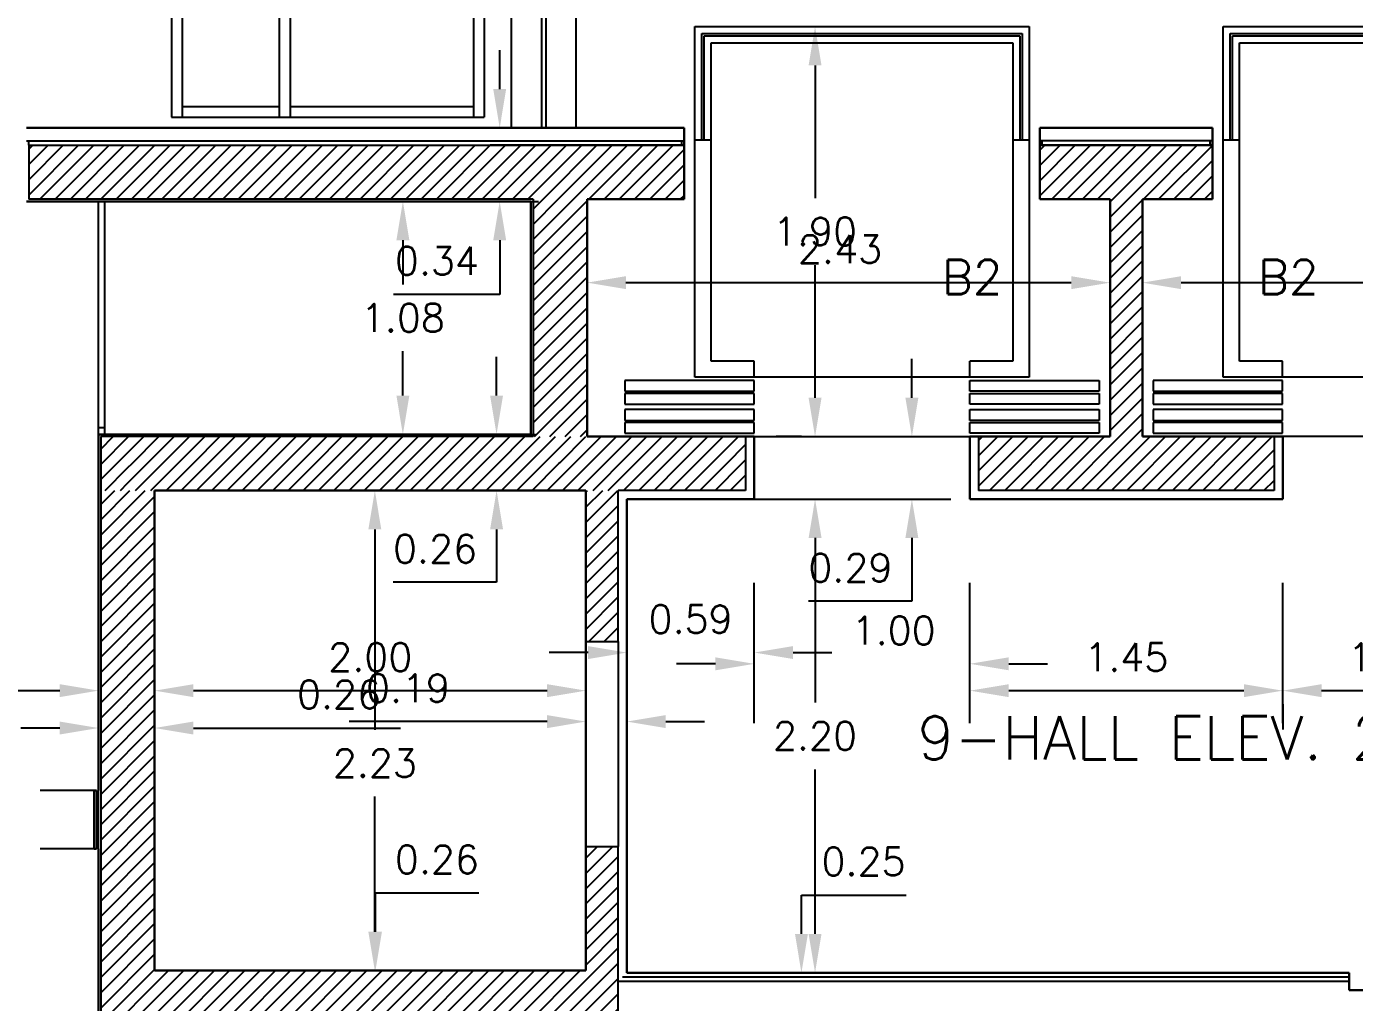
# Model space of a CAD drawing. Extents: x 19.8 to 90.6, y 5.5 to 74.
# Drawn here: x 26.48 to 32.63, y 39.54 to 44.06 of the extents above; entities that cross this region are included whole.
import ezdxf

# ---------------------------------------------------------------- set-up
doc = ezdxf.new("R2010")
doc.units = 0
doc.header["$MEASUREMENT"] = 0
for name, pattern in [('1st floor plan$0$Hidden', [0.375, 0.25, -0.125]), ('Default', [0]), ('Solid', [0])]:
    doc.linetypes.add(name, pattern=pattern)
doc.layers.get('DEFPOINTS').update_dxf_attribs({"linetype": 'Solid'})
for name, color, linetype in [('1st floor plan$0$1FIN', 15, 'Continuous'), ('1st floor plan$0$2FIN', 7, 'Continuous'), ('1st floor plan$0$ESTR', 92, 'Continuous'), ('1st floor plan$0$FAC', 142, 'Continuous'), ('1st floor plan$0$Hatch', 15, 'Continuous'), ('Dimensions (COTAS)', 212, 'Solid'), ('Text O', 212, 'Default'), ('VAO', 132, 'Default'), ('Xref_Plan', 7, 'Continuous')]:
    doc.layers.add(name, color=color, linetype=linetype)
doc.layers.add('1st floor plan$0$Partitions', color=7, linetype='Continuous', lineweight=30)
doc.styles.add('Simplex', font='SIMPLEX.SHX')
doc.dimstyles.get("Standard").update_dxf_attribs({"dimtxt": 0.13, "dimasz": 0.18, "dimexe": 0.18, "dimexo": 0.0625, "dimgap": 0.09, "dimtad": 1, "dimtih": 1, "dimtoh": 1, "dimzin": 0, "dimdsep": 46, "dimtxsty": 'Simplex', "dimcen": 0.09, "dimadec": 0, "dimazin": 0, "dimtfac": 1, "dimtofl": 0, "dimtmove": 0, "dimatfit": 3, "dimfxl": 1, "dimtolj": 1, "dimtzin": 0, "dimarcsym": 0})

# ---------------------------------------------------------------- blocks, each defined once
blk = doc.blocks.new('L')
at = {"color": 0}
blk.add_line((0, 0.15), (0, -0.5), dxfattribs=at)
blk = doc.blocks.new('*D104')
at = {"layer": 'DEFPOINTS', "color": 0}
for p in [(30.1337, 42.1621), (29.7764, 41.8721), (30.5827, 41.8721)]:
    blk.add_point(p, dxfattribs=at)
at = {"layer": 'Dimensions (COTAS)', "color": 0, "lineweight": -2}
for p, q in [((30.5827, 42.3421), (30.5827, 42.5221)), ((30.1962, 42.1621), (30.7627, 42.1621)), ((29.8389, 41.8721), (30.7627, 41.8721)), ((30.5827, 41.6921), (30.5827, 41.3992)), ((30.5827, 41.3992), (30.1027, 41.3992))]:
    blk.add_line(p, q, dxfattribs=at)
at = {"layer": 'Dimensions (COTAS)', "color": 0}
for points in [[(30.5527, 42.3421), (30.6127, 42.3421), (30.5827, 42.1621)], [(30.5527, 41.6921), (30.6127, 41.6921), (30.5827, 41.8721)]]:
    blk.add_solid(points, dxfattribs=at)
at = {"layer": 'Dimensions (COTAS)', "color": 0, "insert": (30.2977, 41.5542), "char_height": 0.13, "attachment_point": 5, "style": 'Simplex'}
blk.add_mtext('\\A1;0.29', dxfattribs=at)
blk = doc.blocks.new('*D107')
at = {"layer": 'DEFPOINTS', "color": 0}
for p in [(28.2223, 41.9121), (28.0923, 39.6871), (28.2223, 39.6871)]:
    blk.add_point(p, dxfattribs=at)
at = {"layer": 'Dimensions (COTAS)', "color": 0, "lineweight": -2}
for p, q in [((28.1598, 41.9121), (27.9123, 41.9121)), ((28.0923, 41.7321), (28.0923, 40.8033)), ((28.0923, 39.8671), (28.0923, 40.4933)), ((28.1598, 39.6871), (27.9123, 39.6871))]:
    blk.add_line(p, q, dxfattribs=at)
at = {"layer": 'Dimensions (COTAS)', "color": 0}
for points in [[(28.0623, 41.7321), (28.1223, 41.7321), (28.0923, 41.9121)], [(28.0623, 39.8671), (28.1223, 39.8671), (28.0923, 39.6871)]]:
    blk.add_solid(points, dxfattribs=at)
at = {"layer": 'Dimensions (COTAS)', "color": 0, "insert": (28.0923, 40.6483), "char_height": 0.13, "attachment_point": 5, "style": 'Simplex'}
blk.add_mtext('\\A1;2.23', dxfattribs=at)
blk = doc.blocks.new('*D108')
at = {"layer": 'DEFPOINTS', "color": 0}
for p in [(29.7764, 41.8721), (30.1337, 39.6771), (30.1337, 39.6771)]:
    blk.add_point(p, dxfattribs=at)
at = {"layer": 'Dimensions (COTAS)', "color": 0, "lineweight": -2}
for p, q in [((29.8389, 41.8721), (30.3137, 41.8721)), ((30.1337, 41.6921), (30.1337, 40.9296)), ((30.1337, 39.8571), (30.1337, 40.6196)), ((30.0712, 39.6771), (29.9537, 39.6771))]:
    blk.add_line(p, q, dxfattribs=at)
at = {"layer": 'Dimensions (COTAS)', "color": 0}
for points in [[(30.1037, 41.6921), (30.1637, 41.6921), (30.1337, 41.8721)], [(30.1037, 39.8571), (30.1637, 39.8571), (30.1337, 39.6771)]]:
    blk.add_solid(points, dxfattribs=at)
at = {"layer": 'Dimensions (COTAS)', "color": 0, "insert": (30.1337, 40.7746), "char_height": 0.13, "attachment_point": 5, "style": 'Simplex'}
blk.add_mtext('\\A1;2.20', dxfattribs=at)
blk = doc.blocks.new('*D115')
at = {"layer": 'DEFPOINTS', "color": 0}
for p in [(29.8519, 41.161), (29.261, 40.9845), (29.8519, 40.9845)]:
    blk.add_point(p, dxfattribs=at)
at = {"layer": 'Dimensions (COTAS)', "color": 0, "lineweight": -2}
for p, q in [((29.261, 41.047), (29.261, 41.341)), ((29.8519, 41.047), (29.8519, 41.341)), ((29.081, 41.161), (28.901, 41.161)), ((30.0319, 41.161), (30.2119, 41.161))]:
    blk.add_line(p, q, dxfattribs=at)
at = {"layer": 'Dimensions (COTAS)', "color": 0}
for points in [[(29.081, 41.191), (29.081, 41.131), (29.261, 41.161)], [(30.0319, 41.191), (30.0319, 41.131), (29.8519, 41.161)]]:
    blk.add_solid(points, dxfattribs=at)
at = {"layer": 'Dimensions (COTAS)', "color": 0, "insert": (29.5564, 41.316), "char_height": 0.13, "attachment_point": 5, "style": 'Simplex'}
blk.add_mtext('\\A1;0.59', dxfattribs=at)
blk = doc.blocks.new('*D118')
at = {"layer": 'DEFPOINTS', "color": 0}
for p in [(29.071, 40.9845), (29.261, 40.9845), (29.261, 40.8411)]:
    blk.add_point(p, dxfattribs=at)
at = {"layer": 'Dimensions (COTAS)', "color": 0, "lineweight": -2}
for p, q in [((29.071, 40.922), (29.071, 40.6611)), ((29.261, 40.922), (29.261, 40.6611)), ((28.891, 40.8411), (27.9734, 40.8411)), ((29.441, 40.8411), (29.621, 40.8411))]:
    blk.add_line(p, q, dxfattribs=at)
at = {"layer": 'Dimensions (COTAS)', "color": 0}
for points in [[(28.891, 40.8711), (28.891, 40.8111), (29.071, 40.8411)], [(29.441, 40.8711), (29.441, 40.8111), (29.261, 40.8411)]]:
    blk.add_solid(points, dxfattribs=at)
at = {"layer": 'Dimensions (COTAS)', "color": 0, "insert": (28.246, 40.9961), "char_height": 0.13, "attachment_point": 5, "style": 'Simplex'}
blk.add_mtext('\\A1;0.19', dxfattribs=at)
blk = doc.blocks.new('*D123')
at = {"layer": 'DEFPOINTS', "color": 0}
for p in [(25.596, 40.9845), (26.811, 40.9845), (26.811, 40.9845)]:
    blk.add_point(p, dxfattribs=at)
at = {"layer": 'Dimensions (COTAS)', "color": 0, "lineweight": -2}
for p, q in [((25.596, 41.047), (25.596, 41.1645)), ((26.811, 41.047), (26.811, 41.1645)), ((25.776, 40.9845), (26.631, 40.9845))]:
    blk.add_line(p, q, dxfattribs=at)
at = {"layer": 'Dimensions (COTAS)', "color": 0}
for points in [[(25.776, 41.0145), (25.776, 40.9545), (25.596, 40.9845)], [(26.631, 41.0145), (26.631, 40.9545), (26.811, 40.9845)]]:
    blk.add_solid(points, dxfattribs=at)
at = {"layer": 'Dimensions (COTAS)', "color": 0, "insert": (26.2035, 41.1395), "char_height": 0.13, "attachment_point": 5, "style": 'Simplex'}
blk.add_mtext('\\A1;1.22', dxfattribs=at)
blk = doc.blocks.new('*D127')
at = {"layer": 'DEFPOINTS', "color": 0}
for p in [(28.2223, 39.6871), (28.0951, 39.4271), (28.2223, 39.4271)]:
    blk.add_point(p, dxfattribs=at)
at = {"layer": 'Dimensions (COTAS)', "color": 0, "lineweight": -2}
for p, q in [((28.0951, 39.8671), (28.0951, 40.0471)), ((28.0951, 40.0471), (28.5751, 40.0471)), ((28.1598, 39.6871), (27.9151, 39.6871)), ((28.1598, 39.4271), (27.9151, 39.4271)), ((28.0951, 39.2471), (28.0951, 39.0671))]:
    blk.add_line(p, q, dxfattribs=at)
at = {"layer": 'Dimensions (COTAS)', "color": 0}
for points in [[(28.0651, 39.8671), (28.1251, 39.8671), (28.0951, 39.6871)], [(28.0651, 39.2471), (28.1251, 39.2471), (28.0951, 39.4271)]]:
    blk.add_solid(points, dxfattribs=at)
at = {"layer": 'Dimensions (COTAS)', "color": 0, "insert": (28.3801, 40.2021), "char_height": 0.13, "attachment_point": 5, "style": 'Simplex'}
blk.add_mtext('\\A1;0.26', dxfattribs=at)
blk = doc.blocks.new('*D129')
at = {"layer": 'DEFPOINTS', "color": 0}
for p in [(27.071, 40.9845), (29.071, 40.9845), (29.071, 40.9845)]:
    blk.add_point(p, dxfattribs=at)
at = {"layer": 'Dimensions (COTAS)', "color": 0, "lineweight": -2}
for p, q in [((27.071, 41.047), (27.071, 41.1645)), ((29.071, 41.047), (29.071, 41.1645)), ((27.251, 40.9845), (28.891, 40.9845))]:
    blk.add_line(p, q, dxfattribs=at)
at = {"layer": 'Dimensions (COTAS)', "color": 0}
for points in [[(27.251, 41.0145), (27.251, 40.9545), (27.071, 40.9845)], [(28.891, 41.0145), (28.891, 40.9545), (29.071, 40.9845)]]:
    blk.add_solid(points, dxfattribs=at)
at = {"layer": 'Dimensions (COTAS)', "color": 0, "insert": (28.071, 41.1395), "char_height": 0.13, "attachment_point": 5, "style": 'Simplex'}
blk.add_mtext('\\A1;2.00', dxfattribs=at)
blk = doc.blocks.new('*D130')
at = {"layer": 'DEFPOINTS', "color": 0}
for p in [(26.811, 40.9845), (27.071, 40.9845), (27.071, 40.8113)]:
    blk.add_point(p, dxfattribs=at)
at = {"layer": 'Dimensions (COTAS)', "color": 0, "lineweight": -2}
for p, q in [((26.811, 40.922), (26.811, 40.6313)), ((27.071, 40.922), (27.071, 40.6313)), ((26.631, 40.8113), (26.451, 40.8113)), ((27.251, 40.8113), (28.211, 40.8113))]:
    blk.add_line(p, q, dxfattribs=at)
at = {"layer": 'Dimensions (COTAS)', "color": 0}
for points in [[(26.631, 40.8413), (26.631, 40.7813), (26.811, 40.8113)], [(27.251, 40.8413), (27.251, 40.7813), (27.071, 40.8113)]]:
    blk.add_solid(points, dxfattribs=at)
at = {"layer": 'Dimensions (COTAS)', "color": 0, "insert": (27.926, 40.9663), "char_height": 0.13, "attachment_point": 5, "style": 'Simplex'}
blk.add_mtext('\\A1;0.26', dxfattribs=at)
blk = doc.blocks.new('*D134')
at = {"layer": 'DEFPOINTS', "color": 0}
for p in [(30.8519, 40.9845), (32.3023, 40.9845), (32.3023, 40.9845)]:
    blk.add_point(p, dxfattribs=at)
at = {"layer": 'Dimensions (COTAS)', "color": 0, "lineweight": -2}
for p, q in [((30.8519, 41.047), (30.8519, 41.1645)), ((31.0319, 40.9845), (32.1223, 40.9845)), ((32.3023, 40.922), (32.3023, 40.8045))]:
    blk.add_line(p, q, dxfattribs=at)
at = {"layer": 'Dimensions (COTAS)', "color": 0}
for points in [[(31.0319, 41.0145), (31.0319, 40.9545), (30.8519, 40.9845)], [(32.1223, 41.0145), (32.1223, 40.9545), (32.3023, 40.9845)]]:
    blk.add_solid(points, dxfattribs=at)
at = {"layer": 'Dimensions (COTAS)', "color": 0, "insert": (31.5771, 41.1395), "char_height": 0.13, "attachment_point": 5, "style": 'Simplex'}
blk.add_mtext('\\A1;1.45', dxfattribs=at)
blk = doc.blocks.new('*D136')
at = {"layer": 'DEFPOINTS', "color": 0}
for p in [(30.1337, 39.6771), (30.0705, 39.4271), (30.1337, 39.4271)]:
    blk.add_point(p, dxfattribs=at)
at = {"layer": 'Dimensions (COTAS)', "color": 0, "lineweight": -2}
for p, q in [((30.0705, 39.8571), (30.0705, 40.0371)), ((30.0705, 40.0371), (30.5566, 40.0371)), ((30.0712, 39.6771), (29.8905, 39.6771)), ((30.0712, 39.4271), (29.8905, 39.4271)), ((30.0705, 39.2471), (30.0705, 39.0671))]:
    blk.add_line(p, q, dxfattribs=at)
at = {"layer": 'Dimensions (COTAS)', "color": 0}
for points in [[(30.0405, 39.8571), (30.1005, 39.8571), (30.0705, 39.6771)], [(30.0405, 39.2471), (30.1005, 39.2471), (30.0705, 39.4271)]]:
    blk.add_solid(points, dxfattribs=at)
at = {"layer": 'Dimensions (COTAS)', "color": 0, "insert": (30.3585, 40.1921), "char_height": 0.13, "attachment_point": 5, "style": 'Simplex'}
blk.add_mtext('\\A1;0.25', dxfattribs=at)
blk = doc.blocks.new('*D138')
at = {"layer": 'DEFPOINTS', "color": 0}
for p in [(30.8519, 41.1089), (29.8519, 40.9845), (30.8519, 40.9845)]:
    blk.add_point(p, dxfattribs=at)
at = {"layer": 'Dimensions (COTAS)', "color": 0, "lineweight": -2}
for p, q in [((29.8519, 41.047), (29.8519, 41.2889)), ((30.8519, 41.047), (30.8519, 41.2889)), ((29.6719, 41.1089), (29.4919, 41.1089)), ((31.0319, 41.1089), (31.2119, 41.1089))]:
    blk.add_line(p, q, dxfattribs=at)
at = {"layer": 'Dimensions (COTAS)', "color": 0}
for points in [[(29.6719, 41.1389), (29.6719, 41.0789), (29.8519, 41.1089)], [(31.0319, 41.1389), (31.0319, 41.0789), (30.8519, 41.1089)]]:
    blk.add_solid(points, dxfattribs=at)
at = {"layer": 'Dimensions (COTAS)', "color": 0, "insert": (30.4979, 41.2639), "char_height": 0.13, "attachment_point": 5, "style": 'Simplex'}
blk.add_mtext('\\A1;1.00', dxfattribs=at)
blk = doc.blocks.new('*D140')
at = {"layer": 'DEFPOINTS', "color": 0}
for p in [(32.3023, 40.9845), (33.298, 40.9845), (33.298, 40.9845)]:
    blk.add_point(p, dxfattribs=at)
at = {"layer": 'Dimensions (COTAS)', "color": 0, "lineweight": -2}
for p, q in [((32.3023, 41.047), (32.3023, 41.1645)), ((32.4823, 40.9845), (33.118, 40.9845)), ((33.298, 40.922), (33.298, 40.8045))]:
    blk.add_line(p, q, dxfattribs=at)
at = {"layer": 'Dimensions (COTAS)', "color": 0}
for points in [[(32.4823, 41.0145), (32.4823, 40.9545), (32.3023, 40.9845)], [(33.118, 41.0145), (33.118, 40.9545), (33.298, 40.9845)]]:
    blk.add_solid(points, dxfattribs=at)
at = {"layer": 'Dimensions (COTAS)', "color": 0, "insert": (32.8001, 41.1395), "char_height": 0.13, "attachment_point": 5, "style": 'Simplex'}
blk.add_mtext('\\A1;1.00', dxfattribs=at)
blk = doc.blocks.new('*D152')
at = {"layer": 'DEFPOINTS', "color": 0}
for p in [(31.5014, 42.8754), (29.0764, 42.7454), (31.5014, 42.7454)]:
    blk.add_point(p, dxfattribs=at)
at = {"layer": 'Dimensions (COTAS)', "color": 0, "lineweight": -2}
for p, q in [((29.0764, 42.8079), (29.0764, 43.0554)), ((31.5014, 42.8079), (31.5014, 43.0554)), ((29.2564, 42.8754), (31.3214, 42.8754))]:
    blk.add_line(p, q, dxfattribs=at)
at = {"layer": 'Dimensions (COTAS)', "color": 0}
for points in [[(29.2564, 42.9054), (29.2564, 42.8454), (29.0764, 42.8754)], [(31.3214, 42.9054), (31.3214, 42.8454), (31.5014, 42.8754)]]:
    blk.add_solid(points, dxfattribs=at)
at = {"layer": 'Dimensions (COTAS)', "color": 0, "insert": (30.2497, 43.0304), "char_height": 0.13, "attachment_point": 5, "style": 'Simplex'}
blk.add_mtext('\\A1;2.43', dxfattribs=at)
blk = doc.blocks.new('*D157')
at = {"layer": 'DEFPOINTS', "color": 0}
for p in [(28.2223, 43.5921), (28.2223, 43.2521), (28.6713, 43.2521)]:
    blk.add_point(p, dxfattribs=at)
at = {"layer": 'Dimensions (COTAS)', "color": 0, "lineweight": -2}
for p, q in [((28.6713, 43.7721), (28.6713, 43.9521)), ((28.2848, 43.5921), (28.8513, 43.5921)), ((28.2848, 43.2521), (28.8513, 43.2521)), ((28.6713, 43.0721), (28.6713, 42.8209)), ((28.6713, 42.8209), (28.1789, 42.8209))]:
    blk.add_line(p, q, dxfattribs=at)
at = {"layer": 'Dimensions (COTAS)', "color": 0}
for points in [[(28.6413, 43.7721), (28.7013, 43.7721), (28.6713, 43.5921)], [(28.6413, 43.0721), (28.7013, 43.0721), (28.6713, 43.2521)]]:
    blk.add_solid(points, dxfattribs=at)
at = {"layer": 'Dimensions (COTAS)', "color": 0, "insert": (28.3801, 42.9759), "char_height": 0.13, "attachment_point": 5, "style": 'Simplex'}
blk.add_mtext('\\A1;0.34', dxfattribs=at)
blk = doc.blocks.new('*D158')
at = {"layer": 'DEFPOINTS', "color": 0}
for p in [(28.2223, 43.2521), (28.2223, 42.1721), (28.2223, 42.1721)]:
    blk.add_point(p, dxfattribs=at)
at = {"layer": 'Dimensions (COTAS)', "color": 0, "lineweight": -2}
for p, q in [((28.2848, 43.2521), (28.4023, 43.2521)), ((28.2223, 43.0721), (28.2223, 42.8671)), ((28.2223, 42.3521), (28.2223, 42.5571)), ((28.1598, 42.1721), (28.0423, 42.1721))]:
    blk.add_line(p, q, dxfattribs=at)
at = {"layer": 'Dimensions (COTAS)', "color": 0}
for points in [[(28.1923, 43.0721), (28.2523, 43.0721), (28.2223, 43.2521)], [(28.1923, 42.3521), (28.2523, 42.3521), (28.2223, 42.1721)]]:
    blk.add_solid(points, dxfattribs=at)
at = {"layer": 'Dimensions (COTAS)', "color": 0, "insert": (28.2223, 42.7121), "char_height": 0.13, "attachment_point": 5, "style": 'Simplex'}
blk.add_mtext('\\A1;1.08', dxfattribs=at)
blk = doc.blocks.new('*D159')
at = {"layer": 'DEFPOINTS', "color": 0}
for p in [(28.2223, 42.1721), (28.2223, 41.9121), (28.6568, 41.9121)]:
    blk.add_point(p, dxfattribs=at)
at = {"layer": 'Dimensions (COTAS)', "color": 0, "lineweight": -2}
for p, q in [((28.6568, 42.3521), (28.6568, 42.5321)), ((28.2848, 42.1721), (28.8368, 42.1721)), ((28.2848, 41.9121), (28.8368, 41.9121)), ((28.6568, 41.7321), (28.6568, 41.4871)), ((28.6568, 41.4871), (28.1768, 41.4871))]:
    blk.add_line(p, q, dxfattribs=at)
at = {"layer": 'Dimensions (COTAS)', "color": 0}
for points in [[(28.6268, 42.3521), (28.6868, 42.3521), (28.6568, 42.1721)], [(28.6268, 41.7321), (28.6868, 41.7321), (28.6568, 41.9121)]]:
    blk.add_solid(points, dxfattribs=at)
at = {"layer": 'Dimensions (COTAS)', "color": 0, "insert": (28.3718, 41.6421), "char_height": 0.13, "attachment_point": 5, "style": 'Simplex'}
blk.add_mtext('\\A1;0.26', dxfattribs=at)
blk = doc.blocks.new('*D164')
at = {"layer": 'DEFPOINTS', "color": 0}
for p in [(34.0264, 42.8754), (31.6514, 42.7454), (34.0264, 42.7454)]:
    blk.add_point(p, dxfattribs=at)
at = {"layer": 'Dimensions (COTAS)', "color": 0, "lineweight": -2}
for p, q in [((31.6514, 42.8079), (31.6514, 43.0554)), ((34.0264, 42.8079), (34.0264, 43.0554)), ((31.8314, 42.8754), (33.8464, 42.8754))]:
    blk.add_line(p, q, dxfattribs=at)
at = {"layer": 'Dimensions (COTAS)', "color": 0}
for points in [[(31.8314, 42.9054), (31.8314, 42.8454), (31.6514, 42.8754)], [(33.8464, 42.9054), (33.8464, 42.8454), (34.0264, 42.8754)]]:
    blk.add_solid(points, dxfattribs=at)
at = {"layer": 'Dimensions (COTAS)', "color": 0, "insert": (32.8747, 43.0304), "char_height": 0.13, "attachment_point": 5, "style": 'Simplex'}
blk.add_mtext('\\A1;2.38', dxfattribs=at)
blk = doc.blocks.new('*D165')
at = {"layer": 'DEFPOINTS', "color": 0}
for p in [(30.1337, 44.0621), (30.1337, 42.1621), (30.1337, 42.1621)]:
    blk.add_point(p, dxfattribs=at)
at = {"layer": 'Dimensions (COTAS)', "color": 0, "lineweight": -2}
for p, q in [((30.1962, 44.0621), (30.3137, 44.0621)), ((30.1337, 43.8821), (30.1337, 43.2671)), ((30.1337, 42.3421), (30.1337, 42.9571)), ((30.0712, 42.1621), (29.9537, 42.1621))]:
    blk.add_line(p, q, dxfattribs=at)
at = {"layer": 'Dimensions (COTAS)', "color": 0}
for points in [[(30.1037, 43.8821), (30.1637, 43.8821), (30.1337, 44.0621)], [(30.1037, 42.3421), (30.1637, 42.3421), (30.1337, 42.1621)]]:
    blk.add_solid(points, dxfattribs=at)
at = {"layer": 'Dimensions (COTAS)', "color": 0, "insert": (30.1337, 43.1121), "char_height": 0.13, "attachment_point": 5, "style": 'Simplex'}
blk.add_mtext('\\A1;1.90', dxfattribs=at)
blk = doc.blocks.new('*X430')
at = {"color": 0, "linetype": 'ByBlock'}
for p, q in [((-17.7619, -0.0843), (-17.5744, 0.1032)), ((-17.7619, -0.0135), (-17.6452, 0.1032)), ((-17.7619, 0.0572), (-17.7159, 0.1032)), ((-17.7619, -0.155), (-17.5119, 0.095)), ((-17.7619, -0.2257), (-17.5119, 0.0243)), ((-17.7619, -0.2964), (-17.5119, -0.0464)), ((-17.7619, -0.3671), (-17.5119, -0.1171)), ((-17.7619, -0.4378), (-17.5119, -0.1878)), ((-17.7619, -0.5085), (-17.5119, -0.2585)), ((-17.7619, -0.5792), (-17.5119, -0.3292)), ((-17.7619, -0.6499), (-17.5119, -0.3999)), ((-17.7619, -0.7207), (-17.5119, -0.4707)), ((-17.7619, -0.7914), (-17.5119, -0.5414)), ((-17.7619, -0.8621), (-17.5119, -0.6121)), ((-17.7619, -0.9328), (-17.5119, -0.6828)), ((-17.7552, -0.9967), (-17.5119, -0.7535)), ((-17.6844, -0.9967), (-17.5119, -0.8242)), ((-17.6137, -0.9967), (-17.5119, -0.8949)), ((-17.543, -0.9967), (-17.5119, -0.9656))]:
    blk.add_line(p, q, dxfattribs=at)
blk = doc.blocks.new('*X441')
at = {"color": 0}
for p, q in [((11.1021, 21.2191), (11.1845, 21.2191)), ((11.0521, 21.1691), (11.2345, 21.1691)), ((10.981, 21.0691), (11.1288, 21.0691)), ((11.0021, 21.1191), (11.2845, 21.1191)), ((11.1288, 21.0691), (11.1577, 21.0691)), ((11.1577, 21.0691), (11.3345, 21.0691)), ((11.031, 21.0191), (11.0788, 21.0191)), ((11.0788, 21.0191), (11.2077, 21.0191)), ((11.2077, 21.0191), (11.3845, 21.0191)), ((11.081, 20.9691), (11.2577, 20.9691)), ((11.2577, 20.9691), (11.4345, 20.9691)), ((11.131, 20.9191), (11.3077, 20.9191)), ((11.3077, 20.9191), (11.4845, 20.9191)), ((11.181, 20.8691), (11.3577, 20.8691)), ((11.231, 20.8191), (11.4077, 20.8191)), ((11.3577, 20.8691), (11.5345, 20.8691)), ((11.4077, 20.8191), (11.5845, 20.8191)), ((11.281, 20.7691), (11.4577, 20.7691)), ((11.4577, 20.7691), (11.6345, 20.7691)), ((11.331, 20.7191), (11.5077, 20.7191)), ((11.5077, 20.7191), (11.6845, 20.7191)), ((11.381, 20.6691), (11.5577, 20.6691)), ((11.5577, 20.6691), (11.7345, 20.6691)), ((11.431, 20.6191), (11.6077, 20.6191)), ((11.481, 20.5691), (11.6577, 20.5691)), ((11.6077, 20.6191), (11.7845, 20.6191)), ((11.6577, 20.5691), (11.8345, 20.5691)), ((11.531, 20.5191), (11.7077, 20.5191)), ((11.7077, 20.5191), (11.8845, 20.5191)), ((11.581, 20.4691), (11.7577, 20.4691)), ((11.7577, 20.4691), (11.9345, 20.4691)), ((11.631, 20.4191), (11.8077, 20.4191)), ((11.8077, 20.4191), (11.9845, 20.4191)), ((11.681, 20.3691), (11.8577, 20.3691)), ((11.8577, 20.3691), (12.0345, 20.3691)), ((11.731, 20.3191), (11.9077, 20.3191)), ((11.781, 20.2691), (11.9577, 20.2691)), ((11.9077, 20.3191), (12.0845, 20.3191)), ((11.9577, 20.2691), (12.1345, 20.2691)), ((11.831, 20.2191), (12.0077, 20.2191)), ((12.0077, 20.2191), (12.1845, 20.2191)), ((11.881, 20.1691), (12.0577, 20.1691)), ((12.0577, 20.1691), (12.2345, 20.1691)), ((11.931, 20.1191), (12.1077, 20.1191)), ((12.1077, 20.1191), (12.2845, 20.1191)), ((11.981, 20.0691), (12.1577, 20.0691)), ((12.031, 20.0191), (12.2077, 20.0191)), ((12.1577, 20.0691), (12.3345, 20.0691)), ((12.2077, 20.0191), (12.3845, 20.0191)), ((12.081, 19.9691), (12.2577, 19.9691)), ((12.2577, 19.9691), (12.4345, 19.9691)), ((12.131, 19.9191), (12.3077, 19.9191)), ((12.3077, 19.9191), (12.4845, 19.9191)), ((12.181, 19.8691), (12.3577, 19.8691)), ((12.3577, 19.8691), (12.5345, 19.8691)), ((12.231, 19.8191), (12.4077, 19.8191)), ((12.281, 19.7691), (12.4577, 19.7691)), ((12.4077, 19.8191), (12.5845, 19.8191)), ((12.4577, 19.7691), (12.6345, 19.7691)), ((12.331, 19.7191), (12.5077, 19.7191)), ((12.5077, 19.7191), (12.6149, 19.7191)), ((12.6149, 19.7191), (12.6845, 19.7191)), ((12.381, 19.6691), (12.5577, 19.6691)), ((12.5577, 19.6691), (12.5649, 19.6691)), ((12.5649, 19.6691), (12.7345, 19.6691)), ((12.431, 19.6191), (12.6077, 19.6191)), ((12.6077, 19.6191), (12.7845, 19.6191)), ((12.481, 19.5691), (12.6577, 19.5691)), ((12.6577, 19.5691), (12.8345, 19.5691)), ((12.531, 19.5191), (12.6901, 19.5191)), ((12.581, 19.4691), (12.6401, 19.4691)), ((12.6401, 19.4691), (12.7577, 19.4691)), ((12.6901, 19.5191), (12.7077, 19.5191)), ((12.7077, 19.5191), (12.8845, 19.5191)), ((12.7577, 19.4691), (12.9345, 19.4691)), ((12.631, 19.4191), (12.8077, 19.4191)), ((12.8077, 19.4191), (12.9845, 19.4191)), ((12.681, 19.3691), (12.8577, 19.3691)), ((12.8577, 19.3691), (13.0345, 19.3691)), ((12.731, 19.3191), (12.9077, 19.3191)), ((12.9077, 19.3191), (13.0845, 19.3191)), ((12.781, 19.2691), (12.9577, 19.2691)), ((12.831, 19.2191), (13.0077, 19.2191)), ((12.9577, 19.2691), (13.1345, 19.2691)), ((13.0077, 19.2191), (13.1845, 19.2191)), ((12.881, 19.1691), (13.0577, 19.1691)), ((13.0577, 19.1691), (13.2345, 19.1691)), ((12.931, 19.1191), (13.1077, 19.1191)), ((13.1077, 19.1191), (13.2318, 19.1191)), ((12.981, 19.0691), (13.1577, 19.0691)), ((13.1577, 19.0691), (13.1818, 19.0691)), ((13.031, 19.0191), (13.1318, 19.0191))]:
    blk.add_line(p, q, dxfattribs=at)
blk = doc.blocks.new('*X433')
at = {"color": 0, "linetype": 'ByBlock'}
for p, q in [((-17.5173, -2.9509), (-17.4631, -2.8967)), ((-17.5173, -3.0216), (-17.3924, -2.8967)), ((-17.5173, -3.0923), (-17.3673, -2.9423)), ((-17.5173, -3.1631), (-17.3673, -3.0131)), ((-17.5173, -3.2338), (-17.3673, -3.0838)), ((-17.5173, -3.3045), (-17.3673, -3.1545)), ((-17.5173, -3.3752), (-17.3673, -3.2252)), ((-17.5173, -3.4459), (-17.3673, -3.2959)), ((-17.7224, -3.7217), (-17.3673, -3.3666)), ((-17.6517, -3.7217), (-17.3673, -3.4373)), ((-19.5173, -3.6781), (-19.3109, -3.4717)), ((-19.5173, -3.6074), (-19.3816, -3.4717)), ((-19.5173, -3.5367), (-19.4523, -3.4717)), ((-19.4902, -3.7217), (-19.2402, -3.4717)), ((-19.4195, -3.7217), (-19.1695, -3.4717)), ((-19.3488, -3.7217), (-19.0988, -3.4717)), ((-19.2781, -3.7217), (-19.0281, -3.4717)), ((-19.2074, -3.7217), (-18.9574, -3.4717)), ((-19.1367, -3.7217), (-18.8867, -3.4717)), ((-19.0659, -3.7217), (-18.8159, -3.4717)), ((-18.9952, -3.7217), (-18.7452, -3.4717)), ((-18.9245, -3.7217), (-18.6745, -3.4717)), ((-18.8538, -3.7217), (-18.6038, -3.4717)), ((-18.7831, -3.7217), (-18.5331, -3.4717)), ((-18.7124, -3.7217), (-18.4624, -3.4717)), ((-18.6417, -3.7217), (-18.3917, -3.4717)), ((-18.571, -3.7217), (-18.321, -3.4717)), ((-18.5003, -3.7217), (-18.2503, -3.4717)), ((-18.4295, -3.7217), (-18.1795, -3.4717)), ((-18.3588, -3.7217), (-18.1088, -3.4717)), ((-18.2881, -3.7217), (-18.0381, -3.4717)), ((-18.2174, -3.7217), (-17.9674, -3.4717)), ((-18.1467, -3.7217), (-17.8967, -3.4717)), ((-18.076, -3.7217), (-17.826, -3.4717)), ((-18.0053, -3.7217), (-17.7553, -3.4717)), ((-17.9346, -3.7217), (-17.6846, -3.4717)), ((-17.8639, -3.7217), (-17.6139, -3.4717)), ((-17.7932, -3.7217), (-17.5432, -3.4717)), ((-17.581, -3.7217), (-17.3673, -3.508)), ((-17.5103, -3.7217), (-17.3673, -3.5787)), ((-17.4396, -3.7217), (-17.3673, -3.6495)), ((-17.3689, -3.7217), (-17.3673, -3.7202))]:
    blk.add_line(p, q, dxfattribs=at)
blk = doc.blocks.new('*X432')
at = {"color": 0, "linetype": 'ByBlock'}
for p, q in [((-19.7673, -1.4532), (-19.5608, -1.2467)), ((-19.7673, -1.3825), (-19.6315, -1.2467)), ((-19.7673, -1.3118), (-19.7022, -1.2467)), ((-19.7673, -1.5239), (-19.5173, -1.2739)), ((-19.7673, -1.5947), (-19.5173, -1.3447)), ((-19.7673, -1.6654), (-19.5173, -1.4154)), ((-19.7673, -1.7361), (-19.5173, -1.4861)), ((-19.7673, -1.8068), (-19.5173, -1.5568)), ((-19.7673, -1.8775), (-19.5173, -1.6275)), ((-19.7673, -1.9482), (-19.5173, -1.6982)), ((-19.7673, -2.0189), (-19.5173, -1.7689)), ((-19.7673, -2.0896), (-19.5173, -1.8396)), ((-19.7673, -2.1603), (-19.5173, -1.9103)), ((-19.7673, -2.231), (-19.5173, -1.981)), ((-19.7673, -2.3018), (-19.5173, -2.0518)), ((-19.7673, -2.3725), (-19.5173, -2.1225)), ((-19.7673, -2.4432), (-19.5173, -2.1932)), ((-19.7673, -2.5139), (-19.5173, -2.2639)), ((-19.7673, -2.5846), (-19.5173, -2.3346)), ((-19.7673, -2.6553), (-19.5173, -2.4053)), ((-19.7673, -2.726), (-19.5173, -2.476)), ((-19.7673, -2.7967), (-19.5173, -2.5467)), ((-19.7673, -2.8674), (-19.5173, -2.6174)), ((-19.7673, -2.9382), (-19.5173, -2.6882)), ((-19.7673, -3.0089), (-19.5173, -2.7589)), ((-19.7673, -3.0796), (-19.5173, -2.8296)), ((-19.7673, -3.1503), (-19.5173, -2.9003)), ((-19.7673, -3.221), (-19.5173, -2.971)), ((-19.7673, -3.2917), (-19.5173, -3.0417)), ((-19.7673, -3.3624), (-19.5173, -3.1124)), ((-19.7673, -3.4331), (-19.5173, -3.1831)), ((-19.7673, -3.5038), (-19.5173, -3.2538)), ((-19.7673, -3.5746), (-19.5173, -3.3245)), ((-19.7673, -3.6453), (-19.5173, -3.3953)), ((-19.7673, -3.716), (-19.5173, -3.466)), ((-19.7023, -3.7217), (-19.5173, -3.5367)), ((-19.6316, -3.7217), (-19.5173, -3.6074)), ((-19.5609, -3.7217), (-19.5173, -3.6781))]:
    blk.add_line(p, q, dxfattribs=at)
blk = doc.blocks.new('*X431')
at = {"color": 0, "linetype": 'ByBlock'}
for p, q in [((-17.5173, -1.3953), (-17.3688, -1.2467)), ((-17.5173, -1.3246), (-17.4395, -1.2467)), ((-17.5173, -1.2539), (-17.5102, -1.2467)), ((-17.5173, -1.466), (-17.3673, -1.316)), ((-17.5173, -1.5367), (-17.3673, -1.3867)), ((-17.5173, -1.6074), (-17.3673, -1.4574)), ((-17.5173, -1.6781), (-17.3673, -1.5281)), ((-17.5173, -1.7488), (-17.3673, -1.5988)), ((-17.5173, -1.8196), (-17.3673, -1.6696)), ((-17.5173, -1.8903), (-17.3673, -1.7403)), ((-17.5031, -1.9467), (-17.3673, -1.811)), ((-17.4324, -1.9467), (-17.3673, -1.8817))]:
    blk.add_line(p, q, dxfattribs=at)
blk = doc.blocks.new('*X429')
at = {"color": 0, "linetype": 'ByBlock'}
for p, q in [((-20.101, 0.1222), (-19.87, 0.3532)), ((-20.101, 0.1929), (-19.9407, 0.3532)), ((-20.101, 0.2636), (-20.0114, 0.3532)), ((-20.101, 0.3344), (-20.0822, 0.3532)), ((-20.0493, 0.1032), (-19.7993, 0.3532)), ((-19.9786, 0.1032), (-19.7286, 0.3532)), ((-19.9079, 0.1032), (-19.6579, 0.3532)), ((-19.8372, 0.1032), (-19.5872, 0.3532)), ((-19.7665, 0.1032), (-19.5165, 0.3532)), ((-19.6958, 0.1032), (-19.4458, 0.3532)), ((-19.6251, 0.1032), (-19.3751, 0.3532)), ((-19.5543, 0.1032), (-19.3043, 0.3532)), ((-19.4836, 0.1032), (-19.2336, 0.3532)), ((-19.4129, 0.1032), (-19.1629, 0.3532)), ((-19.3422, 0.1032), (-19.0922, 0.3532)), ((-19.2715, 0.1032), (-19.0215, 0.3532)), ((-19.2008, 0.1032), (-18.9508, 0.3532)), ((-19.1301, 0.1032), (-18.8801, 0.3532)), ((-19.0594, 0.1032), (-18.8094, 0.3532)), ((-18.9887, 0.1032), (-18.7387, 0.3532)), ((-18.9179, 0.1032), (-18.6679, 0.3532)), ((-18.8472, 0.1032), (-18.5972, 0.3532)), ((-18.7765, 0.1032), (-18.5265, 0.3532)), ((-18.7058, 0.1032), (-18.4558, 0.3532)), ((-18.6351, 0.1032), (-18.3851, 0.3532)), ((-18.5644, 0.1032), (-18.3144, 0.3532)), ((-18.4937, 0.1032), (-18.2437, 0.3532)), ((-18.423, 0.1032), (-18.173, 0.3532)), ((-18.3523, 0.1032), (-18.1023, 0.3532)), ((-18.2815, 0.1032), (-18.0315, 0.3532)), ((-18.2108, 0.1032), (-17.9608, 0.3532)), ((-18.1401, 0.1032), (-17.8901, 0.3532)), ((-18.0694, 0.1032), (-17.8194, 0.3532)), ((-17.9987, 0.1032), (-17.7487, 0.3532)), ((-17.928, 0.1032), (-17.678, 0.3532)), ((-17.8573, 0.1032), (-17.6073, 0.3532)), ((-17.7866, 0.1032), (-17.5366, 0.3532)), ((-17.7159, 0.1032), (-17.4659, 0.3532)), ((-17.6452, 0.1032), (-17.3952, 0.3532)), ((-17.5744, 0.1032), (-17.3244, 0.3532)), ((-17.5037, 0.1033), (-17.2537, 0.3532)), ((-17.433, 0.1033), (-17.183, 0.3532)), ((-17.3623, 0.1033), (-17.1123, 0.3532)), ((-17.2916, 0.1033), (-17.0619, 0.3329)), ((-17.2208, 0.1033), (-17.0619, 0.2622)), ((-17.1501, 0.1033), (-17.0619, 0.1915)), ((-17.0794, 0.1033), (-17.0619, 0.1208))]:
    blk.add_line(p, q, dxfattribs=at)
blk = doc.blocks.new('*X445')
at = {"color": 0}
for p, q in [((15.1711, 18.6691), (15.2902, 18.6691)), ((15.2211, 18.7191), (15.2402, 18.7191)), ((15.1211, 18.6191), (15.3332, 18.6191)), ((15.0711, 18.5691), (15.2832, 18.5691)), ((15.0211, 18.5191), (15.2332, 18.5191)), ((14.9211, 18.4191), (15.1332, 18.4191)), ((14.9711, 18.4691), (15.1832, 18.4691)), ((14.8711, 18.3691), (15.0832, 18.3691)), ((14.8211, 18.3191), (15.0332, 18.3191)), ((14.7711, 18.2691), (14.9832, 18.2691)), ((14.6711, 18.1691), (14.8832, 18.1691)), ((14.7211, 18.2191), (14.9332, 18.2191)), ((14.6211, 18.1191), (14.8332, 18.1191)), ((14.5711, 18.0691), (14.7832, 18.0691)), ((14.5211, 18.0191), (14.7332, 18.0191)), ((14.4711, 17.9691), (14.6832, 17.9691)), ((14.4845, 17.9191), (14.6332, 17.9191)), ((14.5345, 17.8691), (14.5832, 17.8691))]:
    blk.add_line(p, q, dxfattribs=at)
blk = doc.blocks.new('*X442')
at = {"color": 0}
for p, q in [((14.0092, 18.3691), (14.0345, 18.3691)), ((13.9592, 18.3191), (14.0845, 18.3191)), ((13.9092, 18.2691), (14.1345, 18.2691)), ((13.8592, 18.2191), (14.1845, 18.2191)), ((13.881, 18.1691), (14.2345, 18.1691)), ((13.931, 18.1191), (14.2845, 18.1191)), ((13.981, 18.0691), (14.3345, 18.0691)), ((14.031, 18.0191), (14.3845, 18.0191)), ((14.081, 17.9691), (14.4345, 17.9691)), ((14.131, 17.9191), (14.4845, 17.9191)), ((14.181, 17.8691), (14.5345, 17.8691)), ((14.231, 17.8191), (14.5845, 17.8191)), ((14.281, 17.7691), (14.6345, 17.7691)), ((14.331, 17.7191), (14.6845, 17.7191)), ((14.381, 17.6691), (14.7345, 17.6691)), ((14.431, 17.6191), (14.7845, 17.6191)), ((14.481, 17.5691), (14.8345, 17.5691)), ((14.531, 17.5191), (14.8845, 17.5191)), ((14.581, 17.4691), (14.9345, 17.4691)), ((14.631, 17.4191), (14.9845, 17.4191)), ((14.681, 17.3691), (14.9472, 17.3691)), ((14.731, 17.3191), (14.8972, 17.3191)), ((14.781, 17.2691), (14.8472, 17.2691))]:
    blk.add_line(p, q, dxfattribs=at)
blk = doc.blocks.new('*X444')
at = {"color": 0}
for p, q in [((15.1615, 19.1191), (15.1937, 19.1191)), ((15.1115, 19.0691), (15.2437, 19.0691)), ((15.0115, 18.9691), (15.3437, 18.9691)), ((15.0615, 19.0191), (15.2937, 19.0191)), ((15.0402, 18.9191), (15.3937, 18.9191)), ((15.0902, 18.8691), (15.4437, 18.8691)), ((15.1402, 18.8191), (15.4937, 18.8191)), ((15.1902, 18.7691), (15.5437, 18.7691)), ((15.2402, 18.7191), (15.5937, 18.7191)), ((15.2902, 18.6691), (15.6437, 18.6691)), ((15.3402, 18.6191), (15.6937, 18.6191)), ((15.3902, 18.5691), (15.7429, 18.5691)), ((15.4402, 18.5191), (15.6929, 18.5191)), ((15.4902, 18.4691), (15.6429, 18.4691)), ((15.5402, 18.4191), (15.5929, 18.4191))]:
    blk.add_line(p, q, dxfattribs=at)
blk = doc.blocks.new('1st floor plan')
at = {"layer": '1st floor plan$0$1FIN'}
for p, q in [((29.6089, 44.0296), (31.0939, 44.0296)), ((29.6089, 43.5371), (29.6089, 44.0296)), ((31.0939, 44.0296), (31.0939, 43.5371)), ((32.0589, 44.0296), (33.5439, 44.0296)), ((32.0589, 43.5371), (32.0589, 44.0296)), ((29.6189, 44.0196), (31.0839, 44.0196)), ((29.6189, 43.5371), (29.6189, 44.0196)), ((31.0839, 44.0196), (31.0839, 43.5371)), ((32.0689, 44.0196), (33.5339, 44.0196)), ((32.0689, 43.5371), (32.0689, 44.0196)), ((29.8514, 42.4221), (29.2514, 42.4221)), ((29.2514, 42.4221), (29.2514, 42.3721)), ((29.2514, 42.3721), (29.8514, 42.3721)), ((29.8514, 42.3721), (29.8514, 42.4221)), ((30.8514, 42.3721), (30.8514, 42.4221)), ((30.8514, 42.4221), (31.4514, 42.4221)), ((31.4514, 42.3721), (30.8514, 42.3721)), ((31.4514, 42.4221), (31.4514, 42.3721)), ((32.3014, 42.4221), (31.7014, 42.4221)), ((31.7014, 42.4221), (31.7014, 42.3721)), ((31.7014, 42.3721), (32.3014, 42.3721)), ((32.3014, 42.3721), (32.3014, 42.4221)), ((29.8514, 42.3621), (29.2514, 42.3621)), ((29.2514, 42.3621), (29.2514, 42.3121)), ((29.2514, 42.3121), (29.8514, 42.3121)), ((29.8514, 42.3121), (29.8514, 42.3621)), ((30.8514, 42.3121), (30.8514, 42.3621)), ((30.8514, 42.3621), (31.4514, 42.3621)), ((31.4514, 42.3121), (30.8514, 42.3121)), ((31.4514, 42.3621), (31.4514, 42.3121)), ((32.3014, 42.3621), (31.7014, 42.3621)), ((31.7014, 42.3621), (31.7014, 42.3121)), ((31.7014, 42.3121), (32.3014, 42.3121)), ((32.3014, 42.3121), (32.3014, 42.3621)), ((29.8514, 42.2871), (29.2514, 42.2871)), ((29.2514, 42.2871), (29.2514, 42.2371)), ((29.8514, 42.2371), (29.8514, 42.2871)), ((30.8514, 42.2371), (30.8514, 42.2871)), ((30.8514, 42.2871), (31.4514, 42.2871)), ((31.4514, 42.2871), (31.4514, 42.2371)), ((32.3014, 42.2871), (31.7014, 42.2871)), ((31.7014, 42.2871), (31.7014, 42.2371)), ((32.3014, 42.2371), (32.3014, 42.2871)), ((29.2514, 42.2371), (29.8514, 42.2371)), ((29.8514, 42.2271), (29.2514, 42.2271)), ((29.2514, 42.2271), (29.2514, 42.1771)), ((29.8514, 42.1771), (29.8514, 42.2271)), ((31.4514, 42.2371), (30.8514, 42.2371)), ((30.8514, 42.1771), (30.8514, 42.2271)), ((30.8514, 42.2271), (31.4514, 42.2271)), ((31.4514, 42.2271), (31.4514, 42.1771)), ((31.7014, 42.2371), (32.3014, 42.2371)), ((32.3014, 42.2271), (31.7014, 42.2271)), ((31.7014, 42.2271), (31.7014, 42.1771)), ((32.3014, 42.1771), (32.3014, 42.2271)), ((29.2514, 42.1771), (29.8514, 42.1771)), ((31.4514, 42.1771), (30.8514, 42.1771)), ((31.7014, 42.1771), (32.3014, 42.1771)), ((26.801, 40.5221), (26.801, 40.2521)), ((26.811, 40.2521), (26.811, 40.5221)), ((32.61, 39.6571), (29.241, 39.6571))]:
    blk.add_line(p, q, dxfattribs=at)
at = {"layer": '1st floor plan$0$1FIN', "linetype": '1st floor plan$0$Hidden'}
for p, q in [((26.791, 40.5221), (25.541, 40.5221)), ((26.791, 40.2521), (25.541, 40.2521))]:
    blk.add_line(p, q, dxfattribs=at)
at = {"layer": '1st floor plan$0$2FIN'}
for p, q in [((28.7266, 43.5921), (28.7266, 51.927)), ((28.8666, 43.5921), (28.8666, 51.927)), ((28.8866, 43.5921), (28.8866, 51.927)), ((29.0266, 43.5921), (29.0266, 51.927)), ((29.5764, 44.0621), (31.1264, 44.0621)), ((29.5764, 42.4371), (29.5764, 44.0621)), ((31.1264, 44.0621), (31.1264, 42.4371)), ((32.0264, 42.4371), (32.0264, 44.0621)), ((32.0264, 44.0621), (33.5764, 44.0621)), ((29.6514, 43.9871), (31.0514, 43.9871)), ((29.6514, 42.5121), (29.6514, 43.9871)), ((31.0514, 43.9871), (31.0514, 42.5121)), ((32.1014, 42.5121), (32.1014, 43.9871)), ((32.1014, 43.9871), (33.5014, 43.9871)), ((29.5764, 43.5371), (29.6514, 43.5371)), ((31.0514, 43.5371), (31.1264, 43.5371)), ((32.0264, 43.5371), (32.1014, 43.5371)), ((26.4773, 43.5321), (29.5264, 43.5321)), ((26.4873, 43.5121), (26.4873, 43.5321)), ((29.5164, 43.5121), (29.5164, 43.5321)), ((31.9764, 43.5321), (31.1764, 43.5321)), ((31.1864, 43.5121), (31.1864, 43.5321)), ((31.9664, 43.5121), (31.9664, 43.5321)), ((29.8514, 42.5121), (29.6514, 42.5121)), ((29.8514, 42.4371), (29.8514, 42.5121)), ((31.0514, 42.5121), (30.8514, 42.5121)), ((30.8514, 42.4371), (30.8514, 42.5121)), ((32.3014, 42.5121), (32.1014, 42.5121)), ((32.3014, 42.4371), (32.3014, 42.5121)), ((31.1264, 42.4371), (29.5764, 42.4371)), ((33.5764, 42.4371), (32.0264, 42.4371)), ((29.8519, 42.1621), (30.8519, 42.1621)), ((33.298, 42.1621), (32.3023, 42.1621)), ((29.221, 41.2121), (29.221, 40.2621)), ((32.61, 39.6371), (29.221, 39.6371))]:
    blk.add_line(p, q, dxfattribs=at)
at = {"layer": '1st floor plan$0$ESTR'}
for p, q in [((26.4873, 43.5121), (29.5264, 43.5121)), ((26.4873, 43.5121), (26.4873, 43.2621)), ((29.5264, 43.5121), (28.6264, 43.5121)), ((31.1764, 43.5121), (31.9764, 43.5121)), ((31.9764, 43.5121), (31.1764, 43.5121)), ((28.8264, 43.2621), (26.4873, 43.2621)), ((28.8264, 43.2621), (28.8264, 42.1621)), ((28.8264, 42.1621), (26.821, 42.1621)), ((26.821, 42.1621), (26.821, 39.4371)), ((29.8119, 42.1621), (29.8119, 41.9121)), ((30.8919, 42.1621), (30.8919, 41.9121)), ((32.2623, 42.1621), (32.2623, 41.9121)), ((29.8119, 41.9121), (29.221, 41.9121)), ((29.221, 41.2121), (29.221, 41.9121)), ((32.2623, 41.9121), (30.8919, 41.9121)), ((29.071, 41.2121), (29.221, 41.2121)), ((29.071, 40.2621), (29.221, 40.2621)), ((29.221, 39.4371), (29.221, 40.2621))]:
    blk.add_line(p, q, dxfattribs=at)
at = {"layer": '1st floor plan$0$FAC'}
for p, q in [((27.1493, 54.2871), (27.1493, 43.642)), ((27.1993, 54.2871), (27.1993, 43.642)), ((27.6493, 54.2871), (27.6493, 43.642)), ((27.6993, 54.2871), (27.6993, 43.642)), ((28.5493, 54.2871), (28.5493, 43.642)), ((28.5993, 54.2871), (28.5993, 43.642)), ((27.1993, 43.6919), (27.6493, 43.6919)), ((27.1993, 43.6919), (27.6493, 43.6919)), ((27.6993, 43.6919), (28.5493, 43.6919)), ((27.6993, 43.6919), (28.5493, 43.6919)), ((27.1493, 43.642), (28.5993, 43.642)), ((27.1493, 43.642), (27.5993, 43.642))]:
    blk.add_line(p, q, dxfattribs=at)
at = {"layer": '1st floor plan$0$Partitions'}
for p, q in [((26.4773, 43.5921), (29.5264, 43.5921)), ((29.5264, 43.2621), (29.5264, 43.5921)), ((31.1764, 43.5121), (31.1764, 43.5921)), ((31.9764, 43.5921), (31.1764, 43.5921)), ((31.9764, 43.5121), (31.9764, 43.5921)), ((31.1764, 43.2621), (31.1764, 43.5121)), ((31.9764, 43.2621), (31.9764, 43.5121)), ((26.4773, 43.2521), (28.8164, 43.2521)), ((28.8164, 43.2521), (28.8164, 42.1721)), ((29.0764, 43.2621), (29.0764, 42.1621)), ((29.5264, 43.2621), (29.0764, 43.2621)), ((31.5014, 43.2621), (31.1764, 43.2621)), ((31.5014, 43.2621), (31.5014, 42.1621)), ((31.6514, 43.2621), (31.6514, 42.1621)), ((31.9764, 43.2621), (31.6514, 43.2621)), ((28.8164, 42.1721), (26.811, 42.1721)), ((26.811, 42.1721), (26.811, 40.5221)), ((29.8519, 42.1621), (29.0764, 42.1621)), ((29.8519, 42.1621), (29.8519, 41.8721)), ((30.8519, 42.1621), (30.8519, 41.8721)), ((30.8519, 42.1621), (30.8519, 41.8721)), ((31.5014, 42.1621), (30.8519, 42.1621)), ((32.3023, 42.1621), (31.6514, 42.1621)), ((32.3023, 42.1621), (32.3023, 41.8721)), ((29.071, 41.9121), (27.071, 41.9121)), ((27.071, 41.9121), (27.071, 39.6871)), ((29.071, 39.6871), (29.071, 41.9121)), ((29.261, 39.6771), (29.261, 41.8721)), ((29.8519, 41.8721), (29.261, 41.8721)), ((32.3023, 41.8721), (30.8519, 41.8721)), ((26.791, 40.5221), (26.801, 40.5221)), ((26.791, 40.5221), (26.791, 40.2521)), ((26.791, 40.2521), (26.801, 40.2521)), ((26.811, 40.2521), (26.811, 39.3971)), ((29.071, 39.6871), (27.071, 39.6871)), ((32.61, 39.6771), (29.261, 39.6771)), ((32.61, 39.6771), (32.61, 39.5971)), ((34.2864, 39.5971), (32.61, 39.5971))]:
    blk.add_line(p, q, dxfattribs=at)
at = {"layer": '1st floor plan$0$Hatch', "rotation": 45.0000000000033}
for name in ['*X444', '*X441', '*X445', '*X442']:
    blk.add_blockref(name, (33.9748, 19.2493), dxfattribs=at)
at = {"layer": '1st floor plan$0$Hatch', "linetype": 'ByBlock'}
for name in ['*X429', '*X430', '*X432', '*X431', '*X433']:
    blk.add_blockref(name, (46.5883, 43.1589), dxfattribs=at)

msp = doc.modelspace()

# ---------------------------------------------------------------- linework, layer by layer
at = {"layer": 'VAO'}
for p, q in [((26.811, 42.1721), (26.811, 43.2521)), ((26.841, 42.1721), (26.841, 43.2521)), ((26.841, 42.2021), (26.811, 42.2021))]:
    msp.add_line(p, q, dxfattribs=at)

# ---------------------------------------------------------------- block references
at = {"layer": 'Dimensions (COTAS)', "rotation": 180.0000000000034}
for p in [(29.8519, 40.9845), (30.8519, 40.9845), (32.3023, 40.9845)]:
    msp.add_blockref('L', p, dxfattribs=at)
at = {"layer": 'Xref_Plan'}
msp.add_blockref('1st floor plan', (0, 0), dxfattribs=at)

# ---------------------------------------------------------------- texts
at = {"layer": 'Text O', "style": 'Simplex'}
for p in [(30.7214, 42.8215), (32.1876, 42.8215)]:
    msp.add_text('B2', height=0.16, dxfattribs=at).set_placement(p)
at = {"layer": 'Text O', "color": 7, "style": 'Simplex'}
msp.add_text('9-HALL ELEV. 2', height=0.2, dxfattribs=at).set_placement((30.6079, 40.6659))

# ---------------------------------------------------------------- dimensions: what is measured, and where the dimension line sits
at = {"layer": 'Dimensions (COTAS)'}
for base, p1, p2, angle, picture, middle in [((30.1337, 42.1621), (30.1337, 44.0621), (30.1337, 42.1621), 90, '*D165', (30.1337, 43.1121)), ((28.2223, 42.1721), (28.2223, 43.2521), (28.2223, 42.1721), 90, '*D158', (28.2223, 42.7121)), ((30.1336509, 39.6771321), (29.7763742, 41.8721322), (30.1336509, 39.6771321), 90, '*D108', (30.1336509, 40.7746321)), ((26.811009, 40.984534), (25.59601, 40.984534), (26.811009, 40.984534), 0, '*D123', (26.203509, 41.139534)), ((29.071, 40.9845), (27.071, 40.9845), (29.071, 40.9845), 0, '*D129', (28.071, 41.1395)), ((32.3023, 40.9845), (30.8519, 40.9845), (32.3023, 40.9845), 0, '*D134', (31.5771, 41.1395)), ((33.298, 40.9845), (32.3023, 40.9845), (33.298, 40.9845), 0, '*D140', (32.8001, 41.1395))]:
    dim = msp.add_linear_dim(base=base, p1=p1, p2=p2, angle=angle, dimstyle='Standard', dxfattribs=at)
    dim.commit()
    dim.dimension.update_dxf_attribs({"geometry": picture, "text_midpoint": middle})
for base, p1, p2, angle, picture, middle in [((28.6713, 43.2521), (28.2223, 43.5921), (28.2223, 43.2521), 90, '*D157', (28.3801, 42.8209)), ((28.6568, 41.9121), (28.2223, 42.1721), (28.2223, 41.9121), 90, '*D159', (28.3718, 41.4871)), ((30.5827, 41.8721), (30.1337, 42.1621), (29.7764, 41.8721), 90, '*D104', (30.2977, 41.3992)), ((28.092265106, 39.687132158), (28.222265106, 41.912132155), (28.222265106, 39.687132158), 90, '*D107', (28.092265106, 40.648254462)), ((29.8519, 41.161), (29.261, 40.9845), (29.8519, 40.9845), 0, '*D115', (29.5564, 41.161)), ((30.8519, 41.1089), (29.8519, 40.9845), (30.8519, 40.9845), 0, '*D138', (30.4979, 41.1089)), ((29.261, 40.8411), (29.071, 40.9845), (29.261, 40.9845), 0, '*D118', (28.246, 40.8411)), ((27.071, 40.8113), (26.811, 40.9845), (27.071, 40.9845), 0, '*D130', (27.926, 40.8113)), ((28.0951, 39.4271), (28.2223, 39.6871), (28.2223, 39.4271), 90, '*D127', (28.3801, 40.0471)), ((30.0705, 39.4271), (30.1337, 39.6771), (30.1337, 39.4271), 90, '*D136', (30.3585, 40.0371))]:
    dim = msp.add_linear_dim(base=base, p1=p1, p2=p2, angle=angle, dimstyle='Standard', dxfattribs=at)
    dim.commit()
    dim.dimension.update_dxf_attribs({"geometry": picture, "text_midpoint": middle, "dimtype": 160})
for base, p1, p2, picture, middle in [((31.50137, 42.87542), (29.07638, 42.74542), (31.50137, 42.74542), '*D152', (30.24975, 42.87542)), ((34.0263742432, 42.8754169684), (31.6513742433, 42.7454169684), (34.0263742432, 42.7454169684), '*D164', (32.8747464781, 42.8754169684))]:
    dim = msp.add_linear_dim(base=base, p1=p1, p2=p2, dimstyle='Standard', dxfattribs=at)
    dim.commit()
    dim.dimension.update_dxf_attribs({"geometry": picture, "text_midpoint": middle, "dimtype": 160})

doc.saveas('drawing.dxf')
